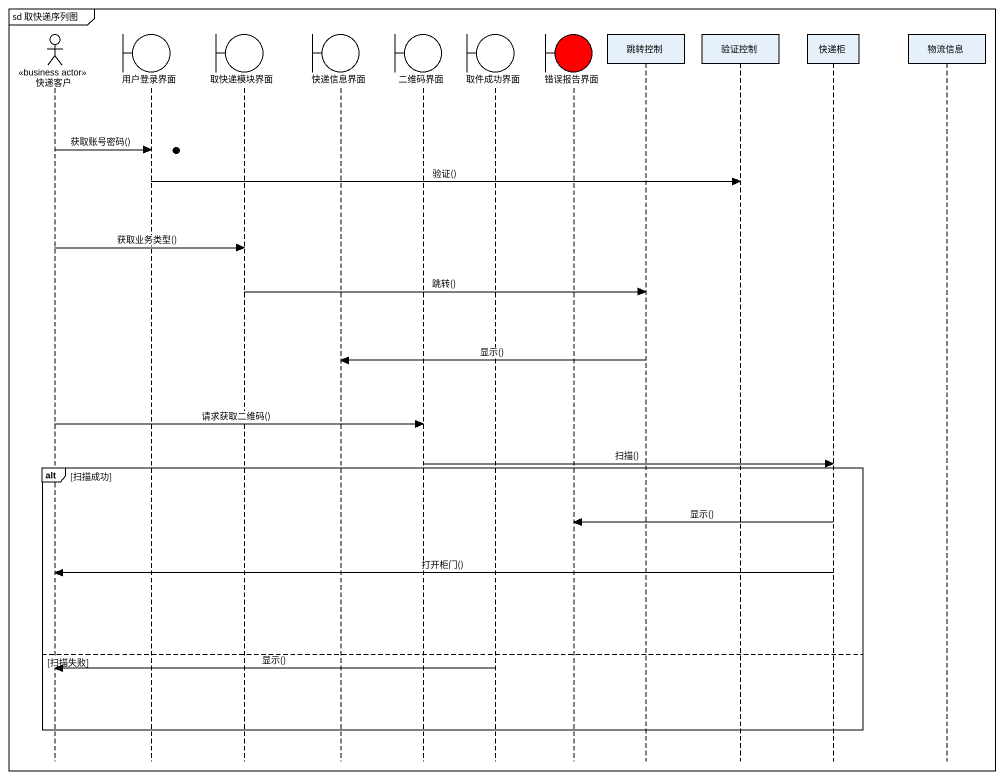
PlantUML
@startuml
mainframe sd 取快递序列图
hide footbox
actor 快递客户 <<business actor>>
boundary 用户登录界面
boundary 取快递模块界面
boundary 快递信息界面
boundary 二维码界面
boundary 取件成功界面
boundary 错误报告界面 #FF0000
participant 跳转控制
participant 验证控制
participant 快递柜
participant 物流信息

快递客户 -> 用户登录界面 : 获取账号密码()
用户登录界面 -> 验证控制 : 验证()
快递客户 -> 取快递模块界面 : 获取业务类型()
取快递模块界面 -> 跳转控制 : 跳转()
跳转控制 -> 快递信息界面 : 显示()
快递客户 -> 二维码界面 : 请求获取二维码()
二维码界面 -> 快递柜 : 扫描()
alt 扫描成功
  快递柜 -> 错误报告界面 : 显示()
  快递柜 -> 快递客户 : 打开柜门()
else 扫描失败
  取件成功界面 -> 快递客户 : 显示()
end
@enduml
